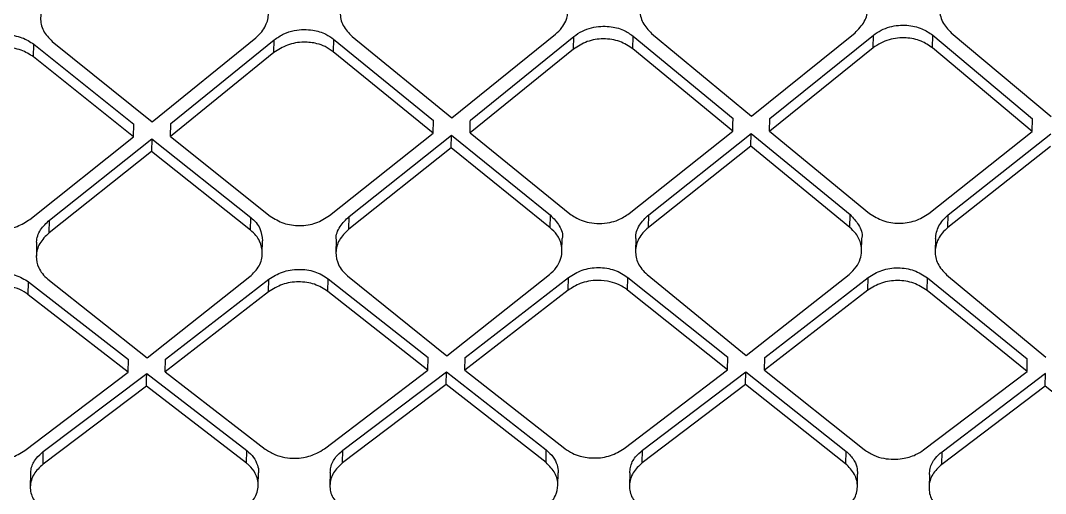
# Model space of a CAD drawing. Extents: x 939 to 1039, y 781 to 934.
# Drawn here: x 962.289 to 963.511, y 879.977 to 880.54 of the extents above; entities that cross this region are included whole.
import ezdxf

# ---------------------------------------------------------------- set-up
doc = ezdxf.new("R2010")
doc.units = 0
doc.header["$MEASUREMENT"] = 0
doc.layers.add('1', color=4, linetype='Continuous')

# ---------------------------------------------------------------- blocks, each defined once
blk = doc.blocks.new('Envoy')
at = {"layer": '1', "color": 3, "linetype": 'Continuous', "lineweight": 25}
for p, q in [((23.7923, 81.245), (23.9157, 81.3451)), ((24.0305, 81.3467), (24.1495, 81.2496)), ((24.1495, 81.2496), (24.2729, 81.3494)), ((24.1715, 81.2471), (24.2948, 81.3466)), ((24.2945, 81.3315), (24.2948, 81.3466)), ((24.3652, 81.332), (24.3655, 81.3471)), ((24.3655, 81.3471), (24.4846, 81.2488)), ((24.3876, 81.3502), (24.5066, 81.2516)), ((24.5066, 81.2516), (24.63, 81.3511)), ((24.5286, 81.2489), (24.6519, 81.3482)), ((24.6516, 81.333), (24.6519, 81.3482)), ((24.7223, 81.333), (24.7227, 81.3482)), ((24.7227, 81.3482), (24.8416, 81.2486)), ((24.7447, 81.3512), (24.8637, 81.2513)), ((23.6508, 81.3223), (23.6512, 81.3375)), ((23.6512, 81.3375), (23.7703, 81.2422)), ((23.6732, 81.3406), (23.7923, 81.245)), ((23.8143, 81.2429), (23.9376, 81.3426)), ((23.9373, 81.3275), (23.9376, 81.3426)), ((24.0084, 81.3436), (24.0081, 81.3285)), ((24.0084, 81.3436), (24.1274, 81.2467)), ((24.6516, 81.333), (24.5283, 81.2338)), ((24.8413, 81.2334), (24.7223, 81.333)), ((23.7699, 81.227), (23.6508, 81.3223)), ((23.9373, 81.3275), (23.814, 81.2277)), ((24.1271, 81.2316), (24.0081, 81.3285)), ((24.2945, 81.3315), (24.1711, 81.232)), ((24.4842, 81.2337), (24.3652, 81.332)), ((24.5282, 81.2338), (24.5286, 81.2489)), ((24.8413, 81.2334), (24.8416, 81.2486)), ((23.7699, 81.227), (23.7703, 81.2422)), ((23.814, 81.2277), (23.8143, 81.2429)), ((24.1271, 81.2316), (24.1274, 81.2467)), ((23.6466, 81.1288), (23.7699, 81.227)), ((23.6697, 81.1279), (23.7919, 81.2249)), ((23.7919, 81.2249), (23.7916, 81.2098)), ((23.7919, 81.2249), (23.9098, 81.1311)), ((23.814, 81.2277), (23.933, 81.1327)), ((24.0038, 81.1334), (24.1271, 81.2316)), ((24.0269, 81.1322), (24.1491, 81.2292)), ((24.1487, 81.214), (24.1491, 81.2292)), ((24.1491, 81.2292), (24.267, 81.1338)), ((24.1711, 81.232), (24.2902, 81.1354)), ((24.3609, 81.1357), (24.4842, 81.2337)), ((24.3841, 81.1343), (24.5062, 81.231)), ((24.5059, 81.2159), (24.5062, 81.231)), ((24.5062, 81.231), (24.6241, 81.1344)), ((24.5282, 81.2338), (24.6473, 81.1359)), ((24.718, 81.1358), (24.8413, 81.2334)), ((24.7411, 81.1341), (24.8633, 81.2306)), ((24.1487, 81.214), (24.0266, 81.1171)), ((24.2667, 81.1187), (24.1487, 81.214)), ((24.5059, 81.2159), (24.3837, 81.1191)), ((24.6237, 81.1192), (24.5059, 81.2159)), ((24.8629, 81.2154), (24.7408, 81.1189)), ((23.7916, 81.2098), (23.6694, 81.1128)), ((23.9095, 81.1159), (23.7916, 81.2098)), ((23.6694, 81.1128), (23.6698, 81.1279)), ((23.9095, 81.1159), (23.9098, 81.1311)), ((24.0266, 81.1171), (24.0269, 81.1322)), ((24.2667, 81.1187), (24.267, 81.1338)), ((24.3837, 81.1191), (24.3841, 81.1343)), ((24.6237, 81.1192), (24.6241, 81.1344)), ((24.7408, 81.1189), (24.7411, 81.1341)), ((23.9235, 81.0882), (23.9239, 81.1033)), ((24.0117, 81.1042), (24.0113, 81.089)), ((24.2807, 81.0908), (24.281, 81.1058)), ((24.3688, 81.1061), (24.3685, 81.0909)), ((24.6378, 81.091), (24.6381, 81.106)), ((24.7259, 81.1058), (24.7255, 81.0907)), ((23.6545, 81.1), (23.6542, 81.0848)), ((23.6446, 81.039), (23.645, 81.0542)), ((23.645, 81.0542), (23.7641, 80.9619)), ((23.6679, 81.0577), (23.7862, 80.9639)), ((23.7862, 80.9639), (23.9086, 81.0605)), ((23.8081, 80.9623), (23.9314, 81.0574)), ((23.9311, 81.0423), (23.9314, 81.0574)), ((24.0018, 81.0429), (24.0021, 81.058)), ((24.0021, 81.058), (24.1213, 80.9642)), ((24.025, 81.0615), (24.1433, 80.9662)), ((24.1433, 80.9662), (24.2658, 81.0629)), ((24.1653, 80.9643), (24.2885, 81.0595)), ((24.2882, 81.0444), (24.2885, 81.0595)), ((24.3589, 81.0445), (24.3593, 81.0596)), ((24.3593, 81.0596), (24.4783, 80.9644)), ((24.3822, 81.0632), (24.5004, 80.9665)), ((24.5004, 80.9665), (24.6229, 81.063)), ((24.5224, 80.9643), (24.6456, 81.0594)), ((24.6453, 81.0443), (24.6456, 81.0594)), ((24.716, 81.044), (24.7163, 81.0591)), ((24.7163, 81.0592), (24.8354, 80.9627)), ((24.7392, 81.0626), (24.8574, 80.9647)), ((23.9311, 81.0423), (23.8078, 80.9471)), ((24.1209, 80.949), (24.0018, 81.0429)), ((24.2882, 81.0444), (24.1649, 80.9492)), ((24.478, 80.9493), (24.3589, 81.0445)), ((24.6453, 81.0443), (24.522, 80.9492)), ((24.8351, 80.9476), (24.716, 81.044)), ((23.7638, 80.9468), (23.6446, 81.039)), ((23.7638, 80.9468), (23.7641, 80.9619)), ((23.8078, 80.9471), (23.8081, 80.9623)), ((24.1209, 80.949), (24.1213, 80.9642)), ((24.1649, 80.9492), (24.1653, 80.9643)), ((24.478, 80.9493), (24.4783, 80.9644)), ((24.522, 80.9492), (24.5224, 80.9643)), ((24.8351, 80.9476), (24.8354, 80.9627)), ((23.6406, 80.8533), (23.7638, 80.9468)), ((23.6625, 80.8521), (23.7858, 80.9452)), ((23.7858, 80.9452), (23.9049, 80.8535)), ((23.8078, 80.9471), (23.927, 80.8551)), ((23.9977, 80.8554), (24.1209, 80.949)), ((24.0197, 80.8538), (24.1429, 80.9472)), ((24.1426, 80.932), (24.1429, 80.9472)), ((24.1429, 80.9472), (24.262, 80.854)), ((24.1649, 80.9492), (24.2841, 80.8557)), ((24.3548, 80.8556), (24.478, 80.9493)), ((24.3768, 80.8538), (24.5, 80.9472)), ((24.4996, 80.9321), (24.5, 80.9472)), ((24.5, 80.9472), (24.6191, 80.8527)), ((24.522, 80.9492), (24.6411, 80.8544)), ((24.7118, 80.854), (24.8351, 80.9476)), ((24.7338, 80.8519), (24.857, 80.9453)), ((24.8567, 80.9301), (24.857, 80.9452)), ((23.7854, 80.93), (23.6622, 80.8369)), ((23.9046, 80.8383), (23.7854, 80.93)), ((24.1426, 80.932), (24.0193, 80.8387)), ((24.2617, 80.8389), (24.1426, 80.932)), ((24.4996, 80.9321), (24.3764, 80.8386)), ((24.6187, 80.8376), (24.4996, 80.9321)), ((24.8567, 80.9301), (24.7335, 80.8368)), ((24.9758, 80.8346), (24.8567, 80.9301)), ((23.6622, 80.8369), (23.6625, 80.8521)), ((23.9046, 80.8383), (23.9049, 80.8535)), ((24.0193, 80.8387), (24.0197, 80.8539)), ((24.2617, 80.8389), (24.262, 80.854)), ((24.3764, 80.8386), (24.3768, 80.8538)), ((24.6191, 80.8527), (24.6187, 80.8376)), ((24.7335, 80.8368), (24.7338, 80.8519)), ((23.6473, 80.8255), (23.647, 80.8102)), ((23.9186, 80.8116), (23.919, 80.8267)), ((24.0044, 80.8271), (24.0041, 80.8118)), ((24.2757, 80.8118), (24.2761, 80.8269)), ((24.3615, 80.8268), (24.3612, 80.8116)), ((24.6328, 80.8101), (24.6331, 80.8253)), ((24.7186, 80.8248), (24.7182, 80.8096))]:
    blk.add_line(p, q, dxfattribs=at)
at = {"layer": '1', "color": 3, "linetype": 'Continuous', "lineweight": 25, "flags": 128}
for points in [[(24.4842, 81.2337), (24.4844, 81.2422), (24.4846, 81.2488)], [(23.7854, 80.93), (23.7856, 80.9385), (23.7858, 80.9452)]]:
    blk.add_lwpolyline(points, dxfattribs=at)
at = {"layer": '1', "color": 3, "linetype": 'Continuous', "lineweight": 25}
for points, knots in [([(24.2729, 81.3494), (24.2756, 81.3519), (24.2807, 81.3566), (24.2863, 81.3665), (24.2887, 81.3769), (24.2876, 81.387), (24.284, 81.3974), (24.278, 81.4036), (24.2741, 81.4076)], [0, 0, 0, 0, 0.15443, 0.289422, 0.500289, 0.631866, 0.759198, 1, 1, 1, 1]), ([(24.3889, 81.4086), (24.3862, 81.4061), (24.3812, 81.4013), (24.3755, 81.3914), (24.3731, 81.3811), (24.3741, 81.371), (24.3776, 81.3606), (24.3837, 81.3543), (24.3876, 81.3502)], [0, 0, 0, 0, 0.15268, 0.287063, 0.50027, 0.628985, 0.755353, 1, 1, 1, 1]), ([(24.63, 81.3511), (24.6342, 81.3554), (24.6425, 81.3639), (24.6459, 81.3779), (24.6447, 81.389), (24.641, 81.3994), (24.6351, 81.4056), (24.6313, 81.4097)], [0, 0, 0, 0, 0.24988, 0.499424, 0.634671, 0.763341, 1, 1, 1, 1]), ([(24.746, 81.4098), (24.7418, 81.4055), (24.7334, 81.3969), (24.7301, 81.383), (24.7313, 81.372), (24.7348, 81.3615), (24.7408, 81.3553), (24.7447, 81.3512)], [0, 0, 0, 0, 0.249889, 0.49944, 0.631181, 0.758701, 1, 1, 1, 1]), ([(23.6745, 81.3982), (23.6721, 81.396), (23.6674, 81.3916), (23.6613, 81.3818), (23.6581, 81.3688), (23.6612, 81.353), (23.6692, 81.3448), (23.6732, 81.3406)], [0, 0, 0, 0, 0.138089, 0.267759, 0.500902, 0.74882, 1, 1, 1, 1]), ([(23.9157, 81.3451), (23.9182, 81.3474), (23.923, 81.3519), (23.929, 81.3616), (23.9315, 81.3721), (23.9304, 81.3824), (23.9269, 81.3927), (23.9209, 81.3989), (23.917, 81.4029)], [0, 0, 0, 0, 0.142791, 0.273942, 0.500289, 0.629001, 0.755347, 1, 1, 1, 1]), ([(24.0317, 81.4048), (24.0292, 81.4024), (24.0244, 81.3979), (24.0184, 81.388), (24.0153, 81.375), (24.0185, 81.3592), (24.0265, 81.3509), (24.0305, 81.3467)], [0, 0, 0, 0, 0.143428, 0.274849, 0.500914, 0.751797, 1, 1, 1, 1]), ([(24.2948, 81.3467), (24.2981, 81.349), (24.3044, 81.3534), (24.3156, 81.3573), (24.3266, 81.359), (24.3397, 81.3587), (24.3537, 81.3554), (24.3619, 81.3497), (24.3655, 81.3471)], [0, 0, 0, 0, 0.162678, 0.314655, 0.455919, 0.586448, 0.81447, 1, 1, 1, 1]), ([(24.6519, 81.3482), (24.6549, 81.3503), (24.6608, 81.3544), (24.6712, 81.3583), (24.6816, 81.3602), (24.6947, 81.3603), (24.7096, 81.3571), (24.7185, 81.351), (24.7227, 81.3482)], [0, 0, 0, 0, 0.149799, 0.292552, 0.428288, 0.557027, 0.792379, 1, 1, 1, 1]), ([(23.5804, 81.336), (23.5815, 81.3368), (23.5848, 81.3394), (23.5923, 81.3436), (23.6034, 81.3475), (23.616, 81.349), (23.6274, 81.348), (23.6396, 81.345), (23.6467, 81.3404), (23.6512, 81.3375)], [0, 0, 0, 0, 0.057417, 0.170562, 0.339238, 0.511545, 0.648982, 0.77635, 1, 1, 1, 1]), ([(23.9376, 81.3426), (23.9414, 81.3452), (23.9485, 81.3501), (23.9611, 81.354), (23.9729, 81.3553), (23.9859, 81.3543), (23.9984, 81.3506), (24.0055, 81.3456), (24.0084, 81.3436)], [0, 0, 0, 0, 0.1838641, 0.3509883, 0.5013438, 0.6349227, 0.8508789, 1, 1, 1, 1]), ([(24.7223, 81.333), (24.718, 81.336), (24.7089, 81.3422), (24.6937, 81.3453), (24.6806, 81.345), (24.6703, 81.343), (24.6602, 81.3391), (24.6545, 81.3351), (24.6516, 81.333)], [0, 0, 0, 0, 0.215424, 0.453361, 0.581428, 0.715215, 0.854752, 1, 1, 1, 1]), ([(23.6508, 81.3223), (23.6461, 81.3254), (23.6388, 81.3301), (23.6263, 81.333), (23.6186, 81.3335), (23.6129, 81.3333), (23.6064, 81.3327), (23.5941, 81.33), (23.5853, 81.3242), (23.5801, 81.3208)], [0, 0, 0, 0, 0.23265, 0.362068, 0.499893, 0.528592, 0.579995, 0.750393, 1, 1, 1, 1]), ([(24.0081, 81.3285), (24.0049, 81.3307), (23.9991, 81.3347), (23.9871, 81.339), (23.9718, 81.3407), (23.953, 81.3375), (23.9425, 81.3308), (23.9373, 81.3275)], [0, 0, 0, 0, 0.159727, 0.296517, 0.500598, 0.750503, 1, 1, 1, 1]), ([(24.3652, 81.332), (24.3603, 81.3353), (24.3528, 81.3403), (24.3401, 81.3433), (24.327, 81.3443), (24.3102, 81.3417), (24.2997, 81.3349), (24.2945, 81.3315)], [0, 0, 0, 0, 0.243788, 0.370656, 0.500464, 0.750116, 1, 1, 1, 1]), ([(24.1711, 81.232), (24.1712, 81.2348), (24.1713, 81.2398), (24.1714, 81.2449), (24.1715, 81.2471)], [0, 0, 0, 0, 0.560003, 1, 1, 1, 1]), ([(23.5758, 81.1276), (23.5809, 81.1245), (23.5896, 81.1191), (23.6023, 81.1169), (23.6088, 81.1167), (23.6143, 81.1168), (23.6215, 81.1175), (23.6342, 81.1208), (23.6418, 81.1257), (23.6466, 81.1288)], [0, 0, 0, 0, 0.249258, 0.427438, 0.491441, 0.499452, 0.637672, 0.767312, 1, 1, 1, 1]), ([(23.6547, 81.1), (23.6546, 81.1006), (23.6543, 81.1061), (23.6581, 81.1165), (23.6659, 81.1242), (23.6698, 81.1279)], [0, 0, 0, 0, 0.05877, 0.542301, 1, 1, 1, 1]), ([(23.9098, 81.1311), (23.9121, 81.1291), (23.9165, 81.1251), (23.9224, 81.1159), (23.9232, 81.1083), (23.9237, 81.1033)], [0, 0, 0, 0, 0.261571, 0.519537, 1, 1, 1, 1]), ([(23.933, 81.1327), (23.9381, 81.1295), (23.9483, 81.1231), (23.9681, 81.1205), (23.9881, 81.1234), (23.9985, 81.1301), (24.0038, 81.1334)], [0, 0, 0, 0, 0.249994, 0.500019, 0.750004, 1, 1, 1, 1]), ([(24.012, 81.1042), (24.0119, 81.1046), (24.0108, 81.1099), (24.0153, 81.1206), (24.0231, 81.1284), (24.0269, 81.1322)], [0, 0, 0, 0, 0.039598, 0.528076, 1, 1, 1, 1]), ([(24.267, 81.1338), (24.2708, 81.1298), (24.2785, 81.1216), (24.2822, 81.1109), (24.281, 81.1058), (24.281, 81.1058)], [0, 0, 0, 0, 0.499669, 0.997482, 1, 1, 1, 1]), ([(24.2902, 81.1354), (24.2944, 81.1326), (24.3013, 81.128), (24.3137, 81.1246), (24.3254, 81.1235), (24.3371, 81.1247), (24.3496, 81.1283), (24.3567, 81.1329), (24.3609, 81.1357)], [0, 0, 0, 0, 0.210554, 0.345366, 0.49965, 0.6575, 0.793676, 1, 1, 1, 1]), ([(24.3689, 81.1061), (24.3689, 81.1063), (24.3678, 81.1115), (24.3722, 81.1222), (24.3801, 81.1303), (24.3841, 81.1343)], [0, 0, 0, 0, 0.018078, 0.511943, 1, 1, 1, 1]), ([(24.6241, 81.1344), (24.6278, 81.1305), (24.6352, 81.1226), (24.6393, 81.1118), (24.6379, 81.1064), (24.6378, 81.1061)], [0, 0, 0, 0, 0.47462, 0.964237, 1, 1, 1, 1]), ([(24.6473, 81.1359), (24.6524, 81.1327), (24.6626, 81.1261), (24.6824, 81.1232), (24.7023, 81.126), (24.7128, 81.1325), (24.718, 81.1358)], [0, 0, 0, 0, 0.249998, 0.499999, 0.750016, 1, 1, 1, 1]), ([(24.7259, 81.1058), (24.7267, 81.111), (24.7282, 81.1216), (24.7368, 81.1299), (24.7411, 81.1341)], [0, 0, 0, 0, 0.491734, 1, 1, 1, 1]), ([(23.6694, 81.1128), (23.6652, 81.1087), (23.6569, 81.1005), (23.653, 81.0852), (23.6556, 81.0729), (23.6611, 81.0638), (23.6656, 81.0597), (23.6679, 81.0577)], [0, 0, 0, 0, 0.251571, 0.499653, 0.732746, 0.862209, 1, 1, 1, 1]), ([(23.9086, 81.0605), (23.9128, 81.0646), (23.921, 81.0728), (23.9247, 81.0883), (23.9219, 81.1008), (23.9162, 81.11), (23.9118, 81.1139), (23.9095, 81.1159)], [0, 0, 0, 0, 0.25084, 0.499692, 0.739121, 0.86701, 1, 1, 1, 1]), ([(24.0266, 81.1171), (24.0224, 81.1129), (24.0141, 81.1047), (24.0102, 81.0893), (24.0128, 81.0768), (24.0184, 81.0676), (24.0228, 81.0636), (24.025, 81.0615)], [0, 0, 0, 0, 0.253871, 0.499664, 0.736086, 0.864728, 1, 1, 1, 1]), ([(24.2658, 81.0629), (24.2687, 81.0656), (24.2743, 81.0708), (24.279, 81.08), (24.281, 81.0889), (24.2804, 81.0993), (24.2761, 81.11), (24.2695, 81.1161), (24.2667, 81.1187)], [0, 0, 0, 0, 0.169962, 0.327157, 0.471515, 0.603075, 0.826902, 1, 1, 1, 1]), ([(24.3837, 81.1191), (24.3814, 81.1171), (24.3769, 81.1131), (24.3707, 81.1038), (24.3672, 81.0912), (24.37, 81.0785), (24.3756, 81.0693), (24.3799, 81.0652), (24.3822, 81.0632)], [0, 0, 0, 0, 0.130733, 0.257869, 0.500262, 0.739738, 0.867425, 1, 1, 1, 1]), ([(24.6229, 81.063), (24.6259, 81.0659), (24.6318, 81.0714), (24.6365, 81.0812), (24.6382, 81.0905), (24.6371, 81.1009), (24.6326, 81.1111), (24.6263, 81.1168), (24.6238, 81.1192)], [0, 0, 0, 0, 0.180522, 0.345271, 0.49418, 0.627265, 0.845089, 1, 1, 1, 1]), ([(24.7408, 81.1189), (24.7384, 81.1168), (24.7338, 81.1128), (24.7277, 81.1034), (24.7244, 81.0908), (24.7274, 81.0752), (24.7352, 81.0669), (24.7392, 81.0626)], [0, 0, 0, 0, 0.134258, 0.262683, 0.500916, 0.74419, 1, 1, 1, 1]), ([(23.5742, 81.0532), (23.5795, 81.0564), (23.59, 81.0629), (23.6099, 81.066), (23.6297, 81.0636), (23.6399, 81.0573), (23.645, 81.0542)], [0, 0, 0, 0, 0.25072, 0.499503, 0.74976, 1, 1, 1, 1]), ([(23.9314, 81.0574), (23.9366, 81.0606), (23.9469, 81.0671), (23.9668, 81.0701), (23.9867, 81.0676), (23.997, 81.0612), (24.0021, 81.058)], [0, 0, 0, 0, 0.246452, 0.496002, 0.748003, 1, 1, 1, 1]), ([(24.2885, 81.0595), (24.2938, 81.0628), (24.3042, 81.0694), (24.3242, 81.0722), (24.344, 81.0694), (24.3542, 81.0629), (24.3593, 81.0596)], [0, 0, 0, 0, 0.249994, 0.49998, 0.749978, 1, 1, 1, 1]), ([(24.6456, 81.0594), (24.6508, 81.0627), (24.6613, 81.0692), (24.6812, 81.0719), (24.701, 81.069), (24.7112, 81.0624), (24.7163, 81.0592)], [0, 0, 0, 0, 0.249994, 0.499989, 0.749994, 1, 1, 1, 1]), ([(24.0018, 81.0429), (23.9967, 81.0461), (23.9865, 81.0525), (23.9667, 81.0552), (23.9468, 81.0523), (23.9363, 81.0456), (23.9311, 81.0423)], [0, 0, 0, 0, 0.249978, 0.499982, 0.749975, 1, 1, 1, 1]), ([(24.3589, 81.0445), (24.3578, 81.0454), (24.3546, 81.0477), (24.348, 81.0514), (24.3375, 81.055), (24.3249, 81.0565), (24.3127, 81.0553), (24.3001, 81.052), (24.2928, 81.0473), (24.2882, 81.0444)], [0, 0, 0, 0, 0.062338, 0.16649, 0.312345, 0.499712, 0.64695, 0.779488, 1, 1, 1, 1]), ([(24.716, 81.044), (24.7109, 81.0473), (24.7007, 81.0538), (24.6809, 81.0568), (24.661, 81.0541), (24.6505, 81.0476), (24.6453, 81.0443)], [0, 0, 0, 0, 0.250003, 0.500009, 0.750004, 1, 1, 1, 1]), ([(23.6446, 81.039), (23.643, 81.0402), (23.6383, 81.0436), (23.6269, 81.0484), (23.6124, 81.0505), (23.5989, 81.0491), (23.5862, 81.0459), (23.5787, 81.0411), (23.5739, 81.038)], [0, 0, 0, 0, 0.08663, 0.250066, 0.499586, 0.638333, 0.768272, 1, 1, 1, 1]), ([(23.5698, 80.8527), (23.5727, 80.8508), (23.5781, 80.8472), (23.59, 80.8431), (23.6056, 80.8412), (23.6249, 80.8439), (23.6354, 80.8502), (23.6406, 80.8533)], [0, 0, 0, 0, 0.147755, 0.28054, 0.500258, 0.751274, 1, 1, 1, 1]), ([(23.6475, 80.8255), (23.6476, 80.8276), (23.648, 80.834), (23.6528, 80.8435), (23.6596, 80.8495), (23.6625, 80.8521)], [0, 0, 0, 0, 0.210425, 0.657349, 1, 1, 1, 1]), ([(23.9049, 80.8535), (23.9079, 80.8508), (23.9136, 80.8456), (23.9178, 80.8364), (23.9194, 80.83), (23.9189, 80.8269), (23.9189, 80.8267)], [0, 0, 0, 0, 0.355737, 0.681355, 0.976856, 1, 1, 1, 1]), ([(23.927, 80.8551), (23.9306, 80.8528), (23.9376, 80.8483), (23.95, 80.8448), (23.9618, 80.8438), (23.9748, 80.845), (23.9874, 80.8489), (23.9947, 80.8535), (23.9977, 80.8554)], [0, 0, 0, 0, 0.184198, 0.351524, 0.501981, 0.635573, 0.851271, 1, 1, 1, 1]), ([(24.0046, 80.8271), (24.0047, 80.8291), (24.0051, 80.8356), (24.0099, 80.8452), (24.0167, 80.8512), (24.0197, 80.8539)], [0, 0, 0, 0, 0.208895, 0.656193, 1, 1, 1, 1]), ([(24.262, 80.854), (24.265, 80.8512), (24.2708, 80.8459), (24.275, 80.8365), (24.2765, 80.8301), (24.276, 80.827), (24.276, 80.8269)], [0, 0, 0, 0, 0.360233, 0.689111, 0.986568, 1, 1, 1, 1]), ([(24.2841, 80.8557), (24.287, 80.8537), (24.2924, 80.85), (24.3043, 80.8457), (24.3199, 80.8436), (24.3391, 80.8462), (24.3496, 80.8525), (24.3548, 80.8556)], [0, 0, 0, 0, 0.149035, 0.282242, 0.500384, 0.750144, 1, 1, 1, 1]), ([(24.3617, 80.8268), (24.3618, 80.8289), (24.3622, 80.8355), (24.367, 80.8452), (24.3738, 80.8512), (24.3768, 80.8538)], [0, 0, 0, 0, 0.213987, 0.659936, 1, 1, 1, 1]), ([(24.6191, 80.8527), (24.6222, 80.8497), (24.6281, 80.8441), (24.6326, 80.8344), (24.6329, 80.8281), (24.633, 80.8253)], [0, 0, 0, 0, 0.378893, 0.721157, 1, 1, 1, 1]), ([(24.6411, 80.8544), (24.6447, 80.852), (24.6516, 80.8474), (24.6638, 80.8438), (24.6755, 80.8426), (24.6886, 80.8436), (24.7013, 80.8472), (24.7088, 80.852), (24.7118, 80.854)], [0, 0, 0, 0, 0.181449, 0.34684, 0.496163, 0.629377, 0.846651, 1, 1, 1, 1]), ([(24.7187, 80.8248), (24.7189, 80.8272), (24.7194, 80.8339), (24.7243, 80.8436), (24.731, 80.8494), (24.7338, 80.8519)], [0, 0, 0, 0, 0.230766, 0.672537, 1, 1, 1, 1]), ([(23.6622, 80.8369), (23.6582, 80.8332), (23.6519, 80.8274), (23.6479, 80.8179), (23.6463, 80.8079), (23.649, 80.7953), (23.657, 80.7876), (23.6611, 80.7838)], [0, 0, 0, 0, 0.239709, 0.367855, 0.501164, 0.750422, 1, 1, 1, 1]), ([(23.9034, 80.7849), (23.9074, 80.7885), (23.9136, 80.7942), (23.9177, 80.8037), (23.9194, 80.8139), (23.9166, 80.8252), (23.9103, 80.8335), (23.9061, 80.8371), (23.905, 80.838), (23.9047, 80.8382), (23.9046, 80.8383), (23.9046, 80.8383), (23.9046, 80.8383), (23.9046, 80.8383)], [0, 0, 0, 0, 0.23547, 0.364518, 0.500765, 0.749789, 0.936633, 0.983825, 0.995783, 0.998862, 0.999672, 0.999965, 1, 1, 1, 1]), ([(24.0193, 80.8387), (24.0153, 80.8349), (24.009, 80.8292), (24.005, 80.8195), (24.0034, 80.8095), (24.0062, 80.7967), (24.0142, 80.789), (24.0182, 80.7851)], [0, 0, 0, 0, 0.240003, 0.368067, 0.501127, 0.750403, 1, 1, 1, 1]), ([(24.2605, 80.7849), (24.2633, 80.7873), (24.2684, 80.7917), (24.274, 80.801), (24.2768, 80.8127), (24.2737, 80.8268), (24.2657, 80.8348), (24.2617, 80.8389)], [0, 0, 0, 0, 0.158302, 0.29474, 0.501309, 0.750803, 1, 1, 1, 1]), ([(24.3764, 80.8386), (24.3724, 80.8349), (24.3661, 80.8291), (24.3621, 80.8194), (24.3605, 80.8093), (24.3632, 80.7964), (24.3712, 80.7885), (24.3752, 80.7846)], [0, 0, 0, 0, 0.239972, 0.368025, 0.501088, 0.750375, 1, 1, 1, 1]), ([(24.6176, 80.7833), (24.6217, 80.7871), (24.6301, 80.7948), (24.634, 80.8101), (24.6308, 80.8255), (24.6228, 80.8335), (24.6187, 80.8376)], [0, 0, 0, 0, 0.249989, 0.499993, 0.750009, 1, 1, 1, 1]), ([(24.7335, 80.8368), (24.7294, 80.833), (24.7232, 80.8272), (24.7191, 80.8175), (24.7175, 80.8073), (24.7203, 80.7943), (24.7283, 80.7863), (24.7323, 80.7824)], [0, 0, 0, 0, 0.239361, 0.367515, 0.500973, 0.750317, 1, 1, 1, 1])]:
    blk.add_open_spline(points, degree=3, knots=knots, dxfattribs=at)

msp = doc.modelspace()

# ---------------------------------------------------------------- block references
at = {"layer": '1'}
msp.add_blockref('Envoy', (938.6538, 799.1744), dxfattribs=at)

doc.saveas('drawing.dxf')
